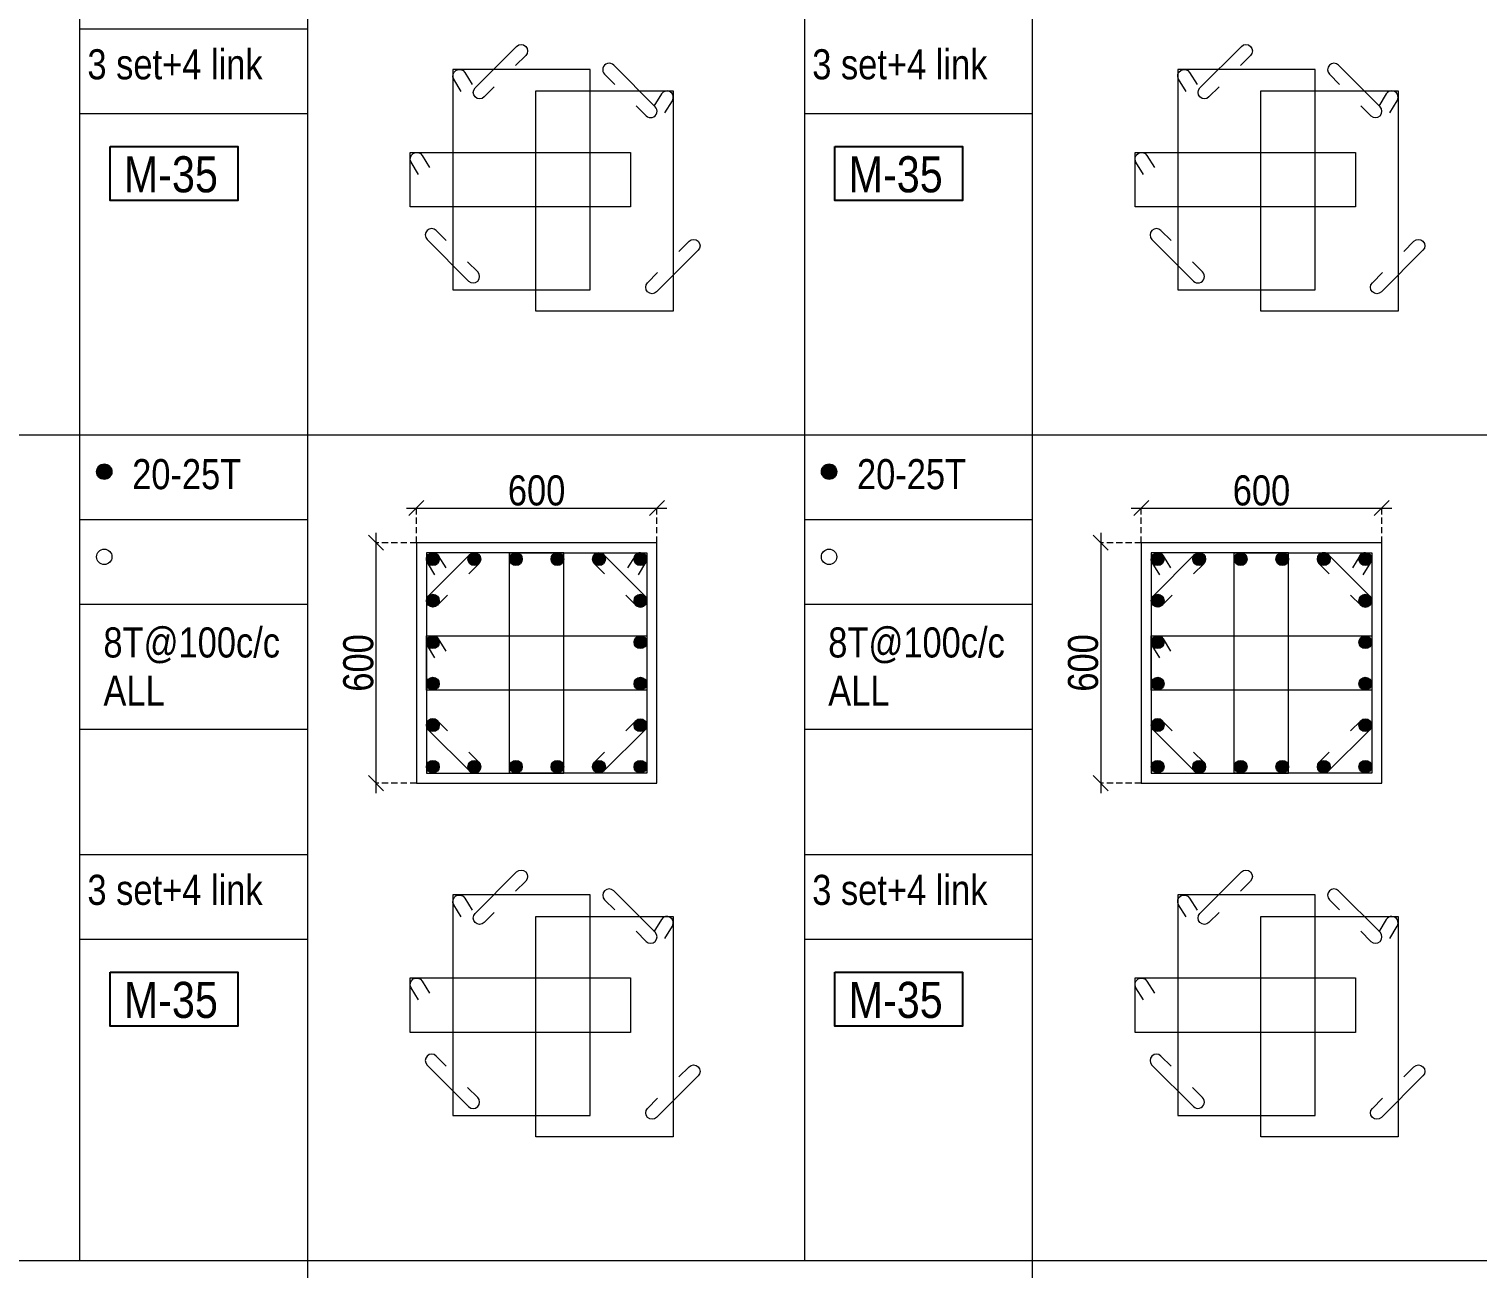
# Model space of a CAD drawing. Header units: millimetres. Extents: x 1112055 to 3390982, y -148532 to 766891.
# Drawn here: x 2546864 to 2561315, y 583427 to 595794 of the extents above; entities that cross this region are included whole.
import ezdxf
from ezdxf.enums import TextEntityAlignment as Align

# ---------------------------------------------------------------- set-up
doc = ezdxf.new("R2010")
doc.units = ezdxf.units.MM
doc.header["$PDMODE"] = 35
doc.header["$PDSIZE"] = -25
doc.linetypes.add('DASHED2', pattern=[0.375, 0.25, -0.125])
doc.linetypes.add('Hidden', pattern=[9.525, 6.35, -3.175])
for name, color, linetype, lineweight in [('B COL. SIZE DIM', 220, 'Continuous', 25), ('B COLSCH', 204, 'Continuous', 20), ('B COLUMN', 1, 'Hidden', 9), ('B STEEL', 34, 'Continuous', 15)]:
    doc.layers.add(name, color=color, linetype=linetype, lineweight=lineweight)
doc.layers.add('B TEXT', color=7, linetype='Continuous')
doc.styles.add('dim inside', font='romans.shx', dxfattribs={"width": 0.8, "height": 125})
doc.styles.add('SWINC', font='swissc.ttf')
doc.dimstyles.new('dim inside', dxfattribs={"dimtxt": 125, "dimasz": 100, "dimexe": 0, "dimexo": 0, "dimgap": 10, "dimtad": 0, "dimdec": 0, "dimzin": 0, "dimdsep": 46, "dimtxsty": 'dim inside', "dimblk": 'SMALL', "dimcen": 0.09, "dimadec": 0, "dimazin": 0, "dimtfac": 1, "dimtdec": 0, "dimtofl": 0, "dimtmove": 0, "dimatfit": 3, "dimfxl": 1, "dimtolj": 1, "dimtzin": 0, "dimarcsym": 2})

# ---------------------------------------------------------------- blocks, each defined once
blk = doc.blocks.new('_Oblique')
at = {"color": 0, "linetype": 'ByBlock', "lineweight": -2}
blk.add_line((-0.5, -0.5), (0.5, 0.5), dxfattribs=at)
blk = doc.blocks.new('*D5575')
at = {"layer": 'B COL. SIZE DIM', "color": 250, "lineweight": 9, "ltscale": 250, "transparency": 16777216}
blk.add_line((2557864, 591011), (2560464, 591011), dxfattribs=at)
at = {"layer": 'B COL. SIZE DIM', "color": 250, "linetype": 'DASHED2', "lineweight": 9, "ltscale": 250, "transparency": 16777216}
for p, q in [((2557964, 590666), (2557964, 591011)), ((2560364, 590666), (2560364, 591011))]:
    blk.add_line(p, q, dxfattribs=at)
at = {"layer": 'Defpoints', "color": 0, "lineweight": 40, "transparency": 16777216}
for p in [(2560364, 591011), (2557964, 590666), (2560364, 590666)]:
    blk.add_point(p, dxfattribs=at)
at = {"layer": 'B COL. SIZE DIM', "color": 250, "lineweight": 9, "transparency": 16777216, "xscale": 150, "yscale": 150, "zscale": 150, "rotation": 180}
blk.add_blockref('_Oblique', (2557964, 591011), dxfattribs=at)
at = {"layer": 'B COL. SIZE DIM', "color": 250, "lineweight": 9, "transparency": 16777216, "xscale": 150, "yscale": 150, "zscale": 150}
blk.add_blockref('_Oblique', (2560364, 591011), dxfattribs=at)
at = {"layer": 'B COL. SIZE DIM', "color": 6, "transparency": 16777216, "insert": (2559164, 591186), "char_height": 300, "attachment_point": 5, "style": 'SWINC'}
blk.add_mtext('\\A1;600', dxfattribs=at)
blk = doc.blocks.new('*D5576')
at = {"layer": 'B COL. SIZE DIM', "color": 250, "lineweight": 9, "ltscale": 250, "transparency": 16777216}
blk.add_line((2557560, 590766), (2557560, 588166), dxfattribs=at)
at = {"layer": 'B COL. SIZE DIM', "color": 250, "linetype": 'DASHED2', "lineweight": 9, "ltscale": 250, "transparency": 16777216}
for p, q in [((2557964, 590666), (2557560, 590666)), ((2557964, 588266), (2557560, 588266))]:
    blk.add_line(p, q, dxfattribs=at)
at = {"layer": 'Defpoints', "color": 0, "lineweight": 40, "transparency": 16777216}
for p in [(2557964, 590666), (2557560, 588266), (2557964, 588266)]:
    blk.add_point(p, dxfattribs=at)
at = {"layer": 'B COL. SIZE DIM', "color": 250, "lineweight": 9, "transparency": 16777216, "xscale": 150, "yscale": 150, "zscale": 150}
for p, rotation in [((2557560, 590666), 90), ((2557560, 588266), 270)]:
    blk.add_blockref('_Oblique', p, dxfattribs=dict(at, rotation=rotation))
at = {"layer": 'B COL. SIZE DIM', "color": 6, "transparency": 16777216, "insert": (2557385, 589466), "char_height": 300, "attachment_point": 5, "rotation": 90, "style": 'SWINC'}
blk.add_mtext('\\A1;600', dxfattribs=at)
blk = doc.blocks.new('*D5297')
at = {"layer": 'B COL. SIZE DIM', "color": 250, "lineweight": 9, "ltscale": 250, "transparency": 16777216}
blk.add_line((2550630, 591011), (2553230, 591011), dxfattribs=at)
at = {"layer": 'B COL. SIZE DIM', "color": 250, "linetype": 'DASHED2', "lineweight": 9, "ltscale": 250, "transparency": 16777216}
for p, q in [((2550730, 590666), (2550730, 591011)), ((2553130, 590666), (2553130, 591011))]:
    blk.add_line(p, q, dxfattribs=at)
at = {"layer": 'Defpoints', "color": 0, "lineweight": 40, "transparency": 16777216}
for p in [(2553130, 591011), (2550730, 590666), (2553130, 590666)]:
    blk.add_point(p, dxfattribs=at)
at = {"layer": 'B COL. SIZE DIM', "color": 250, "lineweight": 9, "transparency": 16777216, "xscale": 150, "yscale": 150, "zscale": 150, "rotation": 180}
blk.add_blockref('_Oblique', (2550730, 591011), dxfattribs=at)
at = {"layer": 'B COL. SIZE DIM', "color": 250, "lineweight": 9, "transparency": 16777216, "xscale": 150, "yscale": 150, "zscale": 150}
blk.add_blockref('_Oblique', (2553130, 591011), dxfattribs=at)
at = {"layer": 'B COL. SIZE DIM', "color": 6, "transparency": 16777216, "insert": (2551930, 591186), "char_height": 300, "attachment_point": 5, "style": 'SWINC'}
blk.add_mtext('\\A1;600', dxfattribs=at)
blk = doc.blocks.new('*D5298')
at = {"layer": 'B COL. SIZE DIM', "color": 250, "lineweight": 9, "ltscale": 250, "transparency": 16777216}
blk.add_line((2550327, 590766), (2550327, 588166), dxfattribs=at)
at = {"layer": 'B COL. SIZE DIM', "color": 250, "linetype": 'DASHED2', "lineweight": 9, "ltscale": 250, "transparency": 16777216}
for p, q in [((2550730, 590666), (2550327, 590666)), ((2550730, 588266), (2550327, 588266))]:
    blk.add_line(p, q, dxfattribs=at)
at = {"layer": 'Defpoints', "color": 0, "lineweight": 40, "transparency": 16777216}
for p in [(2550730, 590666), (2550327, 588266), (2550730, 588266)]:
    blk.add_point(p, dxfattribs=at)
at = {"layer": 'B COL. SIZE DIM', "color": 250, "lineweight": 9, "transparency": 16777216, "xscale": 150, "yscale": 150, "zscale": 150}
for p, rotation in [((2550327, 590666), 90), ((2550327, 588266), 270)]:
    blk.add_blockref('_Oblique', p, dxfattribs=dict(at, rotation=rotation))
at = {"layer": 'B COL. SIZE DIM', "color": 6, "transparency": 16777216, "insert": (2550152, 589466), "char_height": 300, "attachment_point": 5, "rotation": 90, "style": 'SWINC'}
blk.add_mtext('\\A1;600', dxfattribs=at)

msp = doc.modelspace()

# ---------------------------------------------------------------- hatches: boundary and pattern name
at = {"layer": 'B STEEL', "lineweight": 9, "ltscale": 0.5}
h = msp.add_hatch(color=34, dxfattribs=at)
edge = h.paths.add_edge_path()
edge.add_arc((2547615.2, 591375), 76.8, 0, 360)
h = msp.add_hatch(color=34, dxfattribs=at)
edge = h.paths.add_edge_path()
edge.add_arc((2554848.8, 591375), 76.8, 0, 360)
h = msp.add_hatch(color=34, dxfattribs=at)
edge = h.paths.add_edge_path()
edge.add_arc((2550894.4, 590501.8), 64, 0, 360)
h = msp.add_hatch(color=34, dxfattribs=at)
edge = h.paths.add_edge_path()
edge.add_arc((2551308.8, 590501.8), 64, 180, 540, ccw=False)
at = {"layer": 'B STEEL'}
h = msp.add_hatch(color=34, dxfattribs=at)
edge = h.paths.add_edge_path()
edge.add_arc((2551723.2, 590501.8), 64, 0, 360)
h = msp.add_hatch(color=34, dxfattribs=at)
edge = h.paths.add_edge_path()
edge.add_arc((2552137.6, 590501.8), 64, 0, 360)
at = {"layer": 'B STEEL', "lineweight": 9, "ltscale": 0.5}
h = msp.add_hatch(color=34, dxfattribs=at)
edge = h.paths.add_edge_path()
edge.add_arc((2552552, 590501.8), 64, 180, 540, ccw=False)
h = msp.add_hatch(color=34, dxfattribs=at)
edge = h.paths.add_edge_path()
edge.add_arc((2552966.4, 590501.8), 64, 180, 540, ccw=False)
h = msp.add_hatch(color=34, dxfattribs=at)
edge = h.paths.add_edge_path()
edge.add_arc((2558128, 590501.8), 64, 0, 360)
h = msp.add_hatch(color=34, dxfattribs=at)
edge = h.paths.add_edge_path()
edge.add_arc((2558542.4, 590501.8), 64, 180, 540, ccw=False)
at = {"layer": 'B STEEL'}
h = msp.add_hatch(color=34, dxfattribs=at)
edge = h.paths.add_edge_path()
edge.add_arc((2558956.8, 590501.8), 64, 0, 360)
h = msp.add_hatch(color=34, dxfattribs=at)
edge = h.paths.add_edge_path()
edge.add_arc((2559371.2, 590501.8), 64, 0, 360)
at = {"layer": 'B STEEL', "lineweight": 9, "ltscale": 0.5}
h = msp.add_hatch(color=34, dxfattribs=at)
edge = h.paths.add_edge_path()
edge.add_arc((2559785.6, 590501.8), 64, 180, 540, ccw=False)
h = msp.add_hatch(color=34, dxfattribs=at)
edge = h.paths.add_edge_path()
edge.add_arc((2560199.9, 590501.8), 64, 180, 540, ccw=False)
h = msp.add_hatch(color=34, dxfattribs=at)
edge = h.paths.add_edge_path()
edge.add_arc((2550894.4, 590087.4), 64, 0, 360)
h = msp.add_hatch(color=34, dxfattribs=at)
edge = h.paths.add_edge_path()
edge.add_arc((2552966.4, 590087.4), 64, 180, 540, ccw=False)
h = msp.add_hatch(color=34, dxfattribs=at)
edge = h.paths.add_edge_path()
edge.add_arc((2558128, 590087.4), 64, 0, 360)
h = msp.add_hatch(color=34, dxfattribs=at)
edge = h.paths.add_edge_path()
edge.add_arc((2560199.9, 590087.4), 64, 180, 540, ccw=False)
at = {"layer": 'B STEEL'}
h = msp.add_hatch(color=34, dxfattribs=at)
edge = h.paths.add_edge_path()
edge.add_arc((2550894.4, 589673), 64, 0, 360)
h = msp.add_hatch(color=34, dxfattribs=at)
edge = h.paths.add_edge_path()
edge.add_arc((2552966.4, 589673), 64, 0, 360)
h = msp.add_hatch(color=34, dxfattribs=at)
edge = h.paths.add_edge_path()
edge.add_arc((2558128, 589673), 64, 0, 360)
h = msp.add_hatch(color=34, dxfattribs=at)
edge = h.paths.add_edge_path()
edge.add_arc((2560199.9, 589673), 64, 0, 360)
h = msp.add_hatch(color=34, dxfattribs=at)
edge = h.paths.add_edge_path()
edge.add_arc((2550894.4, 589258.6), 64, 0, 360)
h = msp.add_hatch(color=34, dxfattribs=at)
edge = h.paths.add_edge_path()
edge.add_arc((2552966.4, 589258.6), 64, 0, 360)
h = msp.add_hatch(color=34, dxfattribs=at)
edge = h.paths.add_edge_path()
edge.add_arc((2558128, 589258.6), 64, 0, 360)
h = msp.add_hatch(color=34, dxfattribs=at)
edge = h.paths.add_edge_path()
edge.add_arc((2560199.9, 589258.6), 64, 0, 360)
at = {"layer": 'B STEEL', "lineweight": 9, "ltscale": 0.5}
h = msp.add_hatch(color=34, dxfattribs=at)
edge = h.paths.add_edge_path()
edge.add_arc((2550894.4, 588844.2), 64, 0, 360)
h = msp.add_hatch(color=34, dxfattribs=at)
edge = h.paths.add_edge_path()
edge.add_arc((2552966.4, 588844.2), 64, 180, 540, ccw=False)
h = msp.add_hatch(color=34, dxfattribs=at)
edge = h.paths.add_edge_path()
edge.add_arc((2558128, 588844.2), 64, 0, 360)
h = msp.add_hatch(color=34, dxfattribs=at)
edge = h.paths.add_edge_path()
edge.add_arc((2560199.9, 588844.2), 64, 180, 540, ccw=False)
h = msp.add_hatch(color=34, dxfattribs=at)
edge = h.paths.add_edge_path()
edge.add_arc((2550894.4, 588429.9), 64, 0, 360, ccw=False)
h = msp.add_hatch(color=34, dxfattribs=at)
edge = h.paths.add_edge_path()
edge.add_arc((2551308.8, 588429.9), 64, -180, 180)
at = {"layer": 'B STEEL'}
h = msp.add_hatch(color=34, dxfattribs=at)
edge = h.paths.add_edge_path()
edge.add_arc((2551723.2, 588429.9), 64, 0, 360)
h = msp.add_hatch(color=34, dxfattribs=at)
edge = h.paths.add_edge_path()
edge.add_arc((2552137.6, 588429.9), 64, 0, 360)
at = {"layer": 'B STEEL', "lineweight": 9, "ltscale": 0.5}
h = msp.add_hatch(color=34, dxfattribs=at)
edge = h.paths.add_edge_path()
edge.add_arc((2552552, 588429.9), 64, -180, 180)
h = msp.add_hatch(color=34, dxfattribs=at)
edge = h.paths.add_edge_path()
edge.add_arc((2552966.4, 588429.9), 64, -180, 180)
h = msp.add_hatch(color=34, dxfattribs=at)
edge = h.paths.add_edge_path()
edge.add_arc((2558128, 588429.9), 64, 0, 360, ccw=False)
h = msp.add_hatch(color=34, dxfattribs=at)
edge = h.paths.add_edge_path()
edge.add_arc((2558542.4, 588429.9), 64, -180, 180)
at = {"layer": 'B STEEL'}
h = msp.add_hatch(color=34, dxfattribs=at)
edge = h.paths.add_edge_path()
edge.add_arc((2558956.8, 588429.9), 64, 0, 360)
h = msp.add_hatch(color=34, dxfattribs=at)
edge = h.paths.add_edge_path()
edge.add_arc((2559371.2, 588429.9), 64, 0, 360)
at = {"layer": 'B STEEL', "lineweight": 9, "ltscale": 0.5}
h = msp.add_hatch(color=34, dxfattribs=at)
edge = h.paths.add_edge_path()
edge.add_arc((2559785.6, 588429.9), 64, -180, 180)
h = msp.add_hatch(color=34, dxfattribs=at)
edge = h.paths.add_edge_path()
edge.add_arc((2560199.9, 588429.9), 64, -180, 180)

# ---------------------------------------------------------------- linework, layer by layer
at = {"layer": 'B COLSCH', "color": 250, "lineweight": 0}
for p, q in [((2547369, 649422.2), (2547369, 583503.5)), ((2549643.3, 649422.2), (2549643.3, 574628.3)), ((2554602.5, 649422.2), (2554602.5, 583503.5)), ((2556876.9, 649422.2), (2556876.9, 574628.3)), ((2547369, 595793.6), (2549643.3, 595793.6)), ((2547369, 594948.6), (2549643.3, 594948.6)), ((2554602.5, 594948.6), (2556876.9, 594948.6)), ((2487307.1, 591743.3), (2667535.6, 591743.3)), ((2547369, 590898.3), (2549643.3, 590898.3)), ((2554602.5, 590898.3), (2556876.9, 590898.3)), ((2547369, 590053.3), (2549643.3, 590053.3)), ((2554602.5, 590053.3), (2556876.9, 590053.3)), ((2547369, 588803.5), (2549643.3, 588803.5)), ((2554602.5, 588803.5), (2556876.9, 588803.5)), ((2547369, 587553.8), (2549643.3, 587553.8)), ((2554602.5, 587553.8), (2556876.9, 587553.8)), ((2547369, 586708.8), (2549643.3, 586708.8)), ((2554602.5, 586708.8), (2556876.9, 586708.8)), ((2487307.1, 583503.5), (2667535.6, 583503.5))]:
    msp.add_line(p, q, dxfattribs=at)
at = {"layer": 'B COLUMN', "color": 1, "linetype": 'ByBlock', "lineweight": 20}
for points in [[(2550730.4, 588265.8), (2553130.4, 588265.8), (2553130.4, 590665.8), (2550730.4, 590665.8)], [(2557964, 588265.8), (2560364, 588265.8), (2560364, 590665.8), (2557964, 590665.8)]]:
    msp.add_lwpolyline(points, close=True, dxfattribs=at)
at = {"layer": 'B STEEL', "color": 34, "lineweight": 9, "ltscale": 0.5}
for points in [[(2551507.5, 595215.5), (2551406.6, 595114.7, -1), (2551316.1, 595205.2), (2551730.5, 595619.6, -1), (2551821, 595529), (2551720.2, 595428.2)], [(2558741.1, 595215.5), (2558640.2, 595114.7, -1), (2558549.6, 595205.2), (2558964, 595619.6, -1), (2559054.6, 595529), (2558953.7, 595428.2)], [(2552922.1, 595028), (2553023, 594927.1, 1), (2553113.5, 595017.7), (2552699.1, 595432.1, 1), (2552608.6, 595341.5), (2552709.5, 595240.7)], [(2560155.7, 595028), (2560256.5, 594927.1, 1), (2560347.1, 595017.7), (2559932.7, 595432.1, 1), (2559842.1, 595341.5), (2559943, 595240.7)], [(2551178.7, 595171), (2551103.9, 595292.5, -1), (2551213, 595359.6), (2551287.7, 595238.1)], [(2558412.2, 595171), (2558337.5, 595292.5, -1), (2558446.5, 595359.6), (2558521.3, 595238.1)], [(2553210.1, 594956.5), (2553284.9, 595077.9, 1), (2553175.9, 595145), (2553101.1, 595023.6)], [(2560443.7, 594956.5), (2560518.5, 595077.9, 1), (2560409.4, 595145), (2560334.7, 595023.6)], [(2550752.7, 594342.3), (2550678, 594463.7, -1), (2550787, 594530.8), (2550861.8, 594409.4)], [(2557986.3, 594342.3), (2557911.5, 594463.7, -1), (2558020.6, 594530.8), (2558095.3, 594409.4)], [(2551028.4, 593681.9), (2550927.5, 593782.7, 1), (2550837, 593692.2), (2551251.4, 593277.8, 1), (2551341.9, 593368.3), (2551241, 593469.2)], [(2553350.7, 593574), (2553451.5, 593674.8, -1), (2553542.1, 593584.3), (2553127.7, 593169.9, -1), (2553037.1, 593260.4), (2553138, 593361.3)], [(2558261.9, 593681.9), (2558161.1, 593782.7, 1), (2558070.5, 593692.2), (2558484.9, 593277.8, 1), (2558575.5, 593368.3), (2558474.6, 593469.2)], [(2560584.2, 593574), (2560685.1, 593674.8, -1), (2560775.6, 593584.3), (2560361.2, 593169.9, -1), (2560270.7, 593260.4), (2560371.6, 593361.3)], [(2550914.7, 590346.8), (2550839.9, 590468.3, -1), (2550949, 590535.4), (2551023.7, 590413.9)], [(2551040.6, 590143), (2550939.7, 590042.2, -1), (2550849.2, 590132.7), (2551263.6, 590547.1, -1), (2551354.1, 590456.5), (2551253.2, 590355.7)], [(2552820.3, 590143), (2552921.1, 590042.2, 1), (2553011.7, 590132.7), (2552597.3, 590547.1, 1), (2552506.7, 590456.5), (2552607.6, 590355.7)], [(2552946.2, 590346.8), (2553020.9, 590468.3, 1), (2552911.9, 590535.4), (2552837.1, 590413.9)], [(2558148.2, 590346.8), (2558073.5, 590468.3, -1), (2558182.5, 590535.4), (2558257.3, 590413.9)], [(2558274.1, 590143), (2558173.3, 590042.2, -1), (2558082.7, 590132.7), (2558497.1, 590547.1, -1), (2558587.6, 590456.5), (2558486.8, 590355.7)], [(2560053.8, 590143), (2560154.7, 590042.2, 1), (2560245.2, 590132.7), (2559830.8, 590547.1, 1), (2559740.3, 590456.5), (2559841.1, 590355.7)], [(2560179.7, 590346.8), (2560254.5, 590468.3, 1), (2560145.4, 590535.4), (2560070.7, 590413.9)], [(2550914.7, 589518), (2550839.9, 589639.5, -1), (2550949, 589706.6), (2551023.7, 589585.1)], [(2558148.2, 589518), (2558073.5, 589639.5, -1), (2558182.5, 589706.6), (2558257.3, 589585.1)], [(2551040.6, 588788.6), (2550939.7, 588889.5, 1), (2550849.2, 588799), (2551263.6, 588384.6, 1), (2551354.1, 588475.1), (2551253.2, 588576)], [(2552820.3, 588788.6), (2552921.1, 588889.5, -1), (2553011.7, 588799), (2552597.3, 588384.6, -1), (2552506.7, 588475.1), (2552607.6, 588576)], [(2558274.1, 588788.6), (2558173.3, 588889.5, 1), (2558082.7, 588799), (2558497.1, 588384.6, 1), (2558587.6, 588475.1), (2558486.8, 588576)], [(2560053.8, 588788.6), (2560154.7, 588889.5, -1), (2560245.2, 588799), (2559830.8, 588384.6, -1), (2559740.3, 588475.1), (2559841.1, 588576)], [(2551507.5, 586975.7), (2551406.6, 586874.8, -1), (2551316.1, 586965.3), (2551730.5, 587379.7, -1), (2551821, 587289.2), (2551720.2, 587188.3)], [(2558741.1, 586975.7), (2558640.2, 586874.8, -1), (2558549.6, 586965.3), (2558964, 587379.7, -1), (2559054.6, 587289.2), (2558953.7, 587188.3)], [(2552922.1, 586788.2), (2553023, 586687.3, 1), (2553113.5, 586777.8), (2552699.1, 587192.2, 1), (2552608.6, 587101.7), (2552709.5, 587000.8)], [(2560155.7, 586788.2), (2560256.5, 586687.3, 1), (2560347.1, 586777.8), (2559932.7, 587192.2, 1), (2559842.1, 587101.7), (2559943, 587000.8)], [(2551178.7, 586931.2), (2551103.9, 587052.7, -1), (2551213, 587119.8), (2551287.7, 586998.3)], [(2558412.2, 586931.2), (2558337.5, 587052.7, -1), (2558446.5, 587119.8), (2558521.3, 586998.3)], [(2553210.1, 586716.6), (2553284.9, 586838.1, 1), (2553175.9, 586905.2), (2553101.1, 586783.7)], [(2560443.7, 586716.6), (2560518.5, 586838.1, 1), (2560409.4, 586905.2), (2560334.7, 586783.7)], [(2550752.7, 586102.4), (2550678, 586223.9, -1), (2550787, 586291), (2550861.8, 586169.5)], [(2557986.3, 586102.4), (2557911.5, 586223.9, -1), (2558020.6, 586291), (2558095.3, 586169.5)], [(2551028.4, 585442), (2550927.5, 585542.9, 1), (2550837, 585452.4), (2551251.4, 585038, 1), (2551341.9, 585128.5), (2551241, 585229.4)], [(2553350.7, 585334.1), (2553451.5, 585435, -1), (2553542.1, 585344.4), (2553127.7, 584930.1, -1), (2553037.1, 585020.6), (2553138, 585121.5)], [(2558261.9, 585442), (2558161.1, 585542.9, 1), (2558070.5, 585452.4), (2558484.9, 585038, 1), (2558575.5, 585128.5), (2558474.6, 585229.4)], [(2560584.2, 585334.1), (2560685.1, 585435, -1), (2560775.6, 585344.4), (2560361.2, 584930.1, -1), (2560270.7, 585020.6), (2560371.6, 585121.5)]]:
    msp.add_lwpolyline(points, format="xyb", dxfattribs=at)
for points in [[(2551094.4, 593190.1), (2552465.6, 593190.1), (2552465.6, 595390.1), (2551094.4, 595390.1)], [(2558328, 593190.1), (2559699.2, 593190.1), (2559699.2, 595390.1), (2558328, 595390.1)], [(2553294.4, 592975.5), (2551923.2, 592975.5), (2551923.2, 595175.5), (2553294.4, 595175.5)], [(2560528, 592975.5), (2559156.7, 592975.5), (2559156.7, 595175.5), (2560528, 595175.5)], [(2550668.5, 594561.3), (2552868.5, 594561.3), (2552868.5, 594018.9), (2550668.5, 594018.9)], [(2557902, 594561.3), (2560102, 594561.3), (2560102, 594018.9), (2557902, 594018.9)], [(2550830.4, 588365.8), (2552201.6, 588365.8), (2552201.6, 590565.8), (2550830.4, 590565.8)], [(2553030.4, 588365.8), (2551659.2, 588365.8), (2551659.2, 590565.8), (2553030.4, 590565.8)], [(2558064, 588365.8), (2559435.2, 588365.8), (2559435.2, 590565.8), (2558064, 590565.8)], [(2560264, 588365.8), (2558892.7, 588365.8), (2558892.7, 590565.8), (2560264, 590565.8)], [(2550830.4, 589737), (2553030.4, 589737), (2553030.4, 589194.6), (2550830.4, 589194.6)], [(2558064, 589737), (2560264, 589737), (2560264, 589194.6), (2558064, 589194.6)], [(2551094.4, 584950.2), (2552465.6, 584950.2), (2552465.6, 587150.2), (2551094.4, 587150.2)], [(2558328, 584950.2), (2559699.2, 584950.2), (2559699.2, 587150.2), (2558328, 587150.2)], [(2553294.4, 584735.7), (2551923.2, 584735.7), (2551923.2, 586935.7), (2553294.4, 586935.7)], [(2560528, 584735.7), (2559156.7, 584735.7), (2559156.7, 586935.7), (2560528, 586935.7)], [(2550668.5, 586321.5), (2552868.5, 586321.5), (2552868.5, 585779), (2550668.5, 585779)], [(2557902, 586321.5), (2560102, 586321.5), (2560102, 585779), (2557902, 585779)]]:
    msp.add_lwpolyline(points, close=True, dxfattribs=at)
for centre, radius in [((2547615.2, 591375), 76.8), ((2554848.8, 591375), 76.8), ((2547615.2, 590524.7), 76.8), ((2550894.4, 590501.8), 64), ((2551308.8, 590501.8), 64), ((2551723.2, 590501.8), 64), ((2552137.6, 590501.8), 64), ((2552552, 590501.8), 64), ((2552966.4, 590501.8), 64), ((2554848.8, 590524.7), 76.8), ((2558128, 590501.8), 64), ((2558542.4, 590501.8), 64), ((2558956.8, 590501.8), 64), ((2559371.2, 590501.8), 64), ((2559785.6, 590501.8), 64), ((2560199.9, 590501.8), 64), ((2550894.4, 590087.4), 64), ((2552966.4, 590087.4), 64), ((2558128, 590087.4), 64), ((2560199.9, 590087.4), 64), ((2550894.4, 589673), 64), ((2552966.4, 589673), 64), ((2558128, 589673), 64), ((2560199.9, 589673), 64), ((2550894.4, 589258.6), 64), ((2552966.4, 589258.6), 64), ((2558128, 589258.6), 64), ((2560199.9, 589258.6), 64), ((2550894.4, 588844.2), 64), ((2552966.4, 588844.2), 64), ((2558128, 588844.2), 64), ((2560199.9, 588844.2), 64), ((2550894.4, 588429.9), 64), ((2551308.8, 588429.9), 64), ((2551723.2, 588429.9), 64), ((2552137.6, 588429.9), 64), ((2552552, 588429.9), 64), ((2552966.4, 588429.9), 64), ((2558128, 588429.9), 64), ((2558542.4, 588429.9), 64), ((2558956.8, 588429.9), 64), ((2559371.2, 588429.9), 64), ((2559785.6, 588429.9), 64), ((2560199.9, 588429.9), 64)]:
    msp.add_circle(centre, radius, dxfattribs=at)
at = {"layer": 'B TEXT', "color": 1}
for points in [[(2547672.6, 594619.6), (2548947.2, 594619.6), (2548947.2, 594081.6), (2547672.6, 594081.6)], [(2554906.2, 594619.6), (2556180.8, 594619.6), (2556180.8, 594081.6), (2554906.2, 594081.6)], [(2547672.6, 586379.7), (2548947.2, 586379.7), (2548947.2, 585841.8), (2547672.6, 585841.8)], [(2554906.2, 586379.7), (2556180.8, 586379.7), (2556180.8, 585841.8), (2554906.2, 585841.8)]]:
    msp.add_lwpolyline(points, close=True, dxfattribs=at)

# ---------------------------------------------------------------- texts
at = {"layer": 'B TEXT', "style": 'SWINC'}
for s, p in [('3 set+4 link', (2547447.2, 595291.1)), ('3 set+4 link', (2554680.7, 595291.1)), ('20-25T', (2547893.8, 591200.4)), ('20-25T', (2555127.3, 591200.4)), ('8T@100c/c', (2547606.8, 589520.6)), ('8T@100c/c', (2554840.4, 589520.6)), ('ALL', (2547606.8, 589038.8)), ('ALL', (2554840.4, 589038.8)), ('3 set+4 link', (2547447.2, 587051.3)), ('3 set+4 link', (2554680.7, 587051.3))]:
    msp.add_text(s, height=300, dxfattribs=at).set_placement(p)
at = {"layer": 'B TEXT', "color": 1, "style": 'SWINC'}
for p in [(2547810, 594055.1), (2555043.5, 594055.1), (2547810, 585815.2), (2555043.5, 585815.2)]:
    msp.add_text('M-35', height=360, dxfattribs=at).set_placement(p, align=Align.BOTTOM_LEFT)

# ---------------------------------------------------------------- dimensions: what is measured, and where the dimension line sits
at = {"layer": 'B COL. SIZE DIM', "color": 250, "ltscale": 250}
for base, p1, p2, picture, middle in [((2553130.4, 591010.8), (2550730.4, 590665.8), (2553130.4, 590665.8), '*D5297', (2551930.4, 591185.8)), ((2560364, 591010.8), (2557964, 590665.8), (2560364, 590665.8), '*D5575', (2559164, 591185.8))]:
    dim = msp.add_linear_dim(base=base, p1=p1, p2=p2, dimstyle='dim inside', override={"dimtxt": 300, "dimasz": 150, "dimgap": 25, "dimtad": 3, "dimlfac": 0.25, "dimtxsty": 'SWINC', "dimblk1": 'Oblique', "dimblk2": 'Oblique', "dimsah": 1, "dimdle": 100, "dimclrd": 250, "dimclre": 250, "dimclrt": 6, "dimfxl": 1000, "dimlwd": 9, "dimlwe": 9}, dxfattribs=at)
    dim.commit()
    dim.dimension.update_dxf_attribs({"geometry": picture, "text_midpoint": middle})
for base, p1, p2, picture, middle in [((2550326.5, 588265.8), (2550730.4, 590665.8), (2550730.4, 588265.8), '*D5298', (2550151.5, 589465.8)), ((2557560.1, 588265.8), (2557964, 590665.8), (2557964, 588265.8), '*D5576', (2557385.1, 589465.8))]:
    dim = msp.add_linear_dim(base=base, p1=p1, p2=p2, angle=90, dimstyle='dim inside', override={"dimtxt": 300, "dimasz": 150, "dimgap": 25, "dimtad": 3, "dimlfac": 0.25, "dimtxsty": 'SWINC', "dimblk1": 'Oblique', "dimblk2": 'Oblique', "dimsah": 1, "dimdle": 100, "dimclrd": 250, "dimclre": 250, "dimclrt": 6, "dimfxl": 1000, "dimlwd": 9, "dimlwe": 9}, dxfattribs=at)
    dim.commit()
    dim.dimension.update_dxf_attribs({"geometry": picture, "text_midpoint": middle})

doc.saveas('drawing.dxf')
